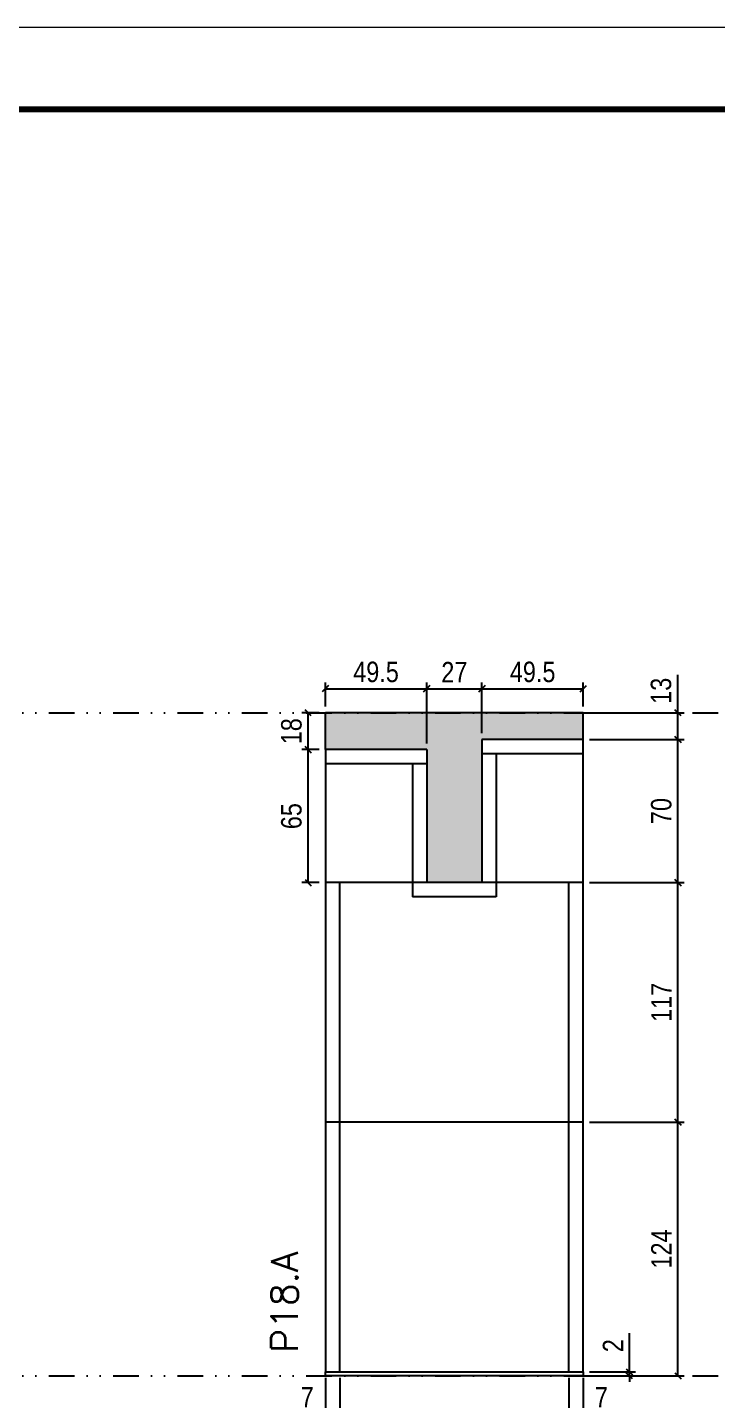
# Model space of a CAD drawing. Extents: x 13770 to 23315, y 867 to 16997.
# Drawn here: x 18036 to 18373, y 10435 to 11106 of the extents above; entities that cross this region are included whole.
import ezdxf

# ---------------------------------------------------------------- set-up
doc = ezdxf.new("R2010")
doc.units = 0
for name, pattern in [('DASHED', [0.75, 0.5, -0.25]), ('DIVIDE2', [0.625, 0.25, -0.125, 0, -0.125, 0, -0.125]), ('HIDDEN', [0.375, 0.25, -0.125])]:
    doc.linetypes.add(name, pattern=pattern)
for name, color, linetype in [('COTA', 241, 'Continuous'), ('Nível', 160, 'Continuous'), ('Painéis', 200, 'Continuous'), ('SARR_2.2x7', 40, 'Continuous'), ('Sarrafo de Pressão', 42, 'HIDDEN')]:
    doc.layers.add(name, color=color, linetype=linetype)
for name, color, linetype, lineweight in [('Folhas', 255, 'Continuous', 9), ('SARRAFO DE PRESSAO', 251, 'DASHED', 9), ('Texto Seção', 7, 'Continuous', 15)]:
    doc.layers.add(name, color=color, linetype=linetype, lineweight=lineweight)
doc.styles.add('COTA TECNICA', font='techl___.ttf', dxfattribs={"height": 10})
doc.styles.add('COTA TECNICA-50', font='techl___.ttf', dxfattribs={"height": 10})
doc.styles.add('REGUA-120', font='ROMANS.shx', dxfattribs={"height": 15})
doc.dimstyles.new('COTA PAINEL-50', dxfattribs={"dimtxt": 10, "dimasz": 3, "dimexe": 3, "dimexo": 3, "dimgap": 3, "dimtad": 1, "dimdec": 1, "dimzin": 12, "dimdsep": 46, "dimtxsty": 'COTA TECNICA-50', "dimblk1": 'OBLIQUE', "dimblk2": 'OBLIQUE', "dimsah": 1, "dimcen": 0.9, "dimclrd": 4, "dimclre": 4, "dimclrt": 240, "dimadec": 1, "dimazin": 3, "dimtfac": 1, "dimtdec": 1, "dimtmove": 0, "dimatfit": 3, "dimfxl": 1, "dimtolj": 1, "dimtzin": 12, "dimarcsym": 0})
doc.dimstyles.new('PAINEL', dxfattribs={"dimtxt": 10, "dimasz": 3, "dimexe": 3, "dimexo": 3, "dimgap": 3, "dimtad": 1, "dimdec": 1, "dimzin": 12, "dimdsep": 46, "dimtxsty": 'COTA TECNICA', "dimblk1": 'OBLIQUE', "dimblk2": 'OBLIQUE', "dimsah": 1, "dimcen": 0.9, "dimclrd": 4, "dimclre": 4, "dimclrt": 240, "dimadec": 1, "dimazin": 3, "dimtfac": 1, "dimtdec": 1, "dimtmove": 0, "dimatfit": 3, "dimfxl": 1, "dimtolj": 1, "dimtzin": 12, "dimarcsym": 0})

# ---------------------------------------------------------------- blocks, each defined once
blk = doc.blocks.new('9999999999')
at = {"layer": 'Folhas'}
blk.add_lwpolyline([(98138.98, 34190.21), (99623.98, 34190.21), (99623.98, 35240.21), (98138.98, 35240.21)], close=True, dxfattribs=at)
at = {"layer": 'Folhas', "color": 30, "const_width": 3}
blk.add_lwpolyline([(98213.98, 34230.21), (99583.98, 34230.21), (99583.98, 35200.21), (98213.98, 35200.21)], close=True, dxfattribs=at)
blk = doc.blocks.new('_Oblique')
at = {"color": 0, "linetype": 'ByBlock', "lineweight": -2}
blk.add_line((-0.5, -0.5), (0.5, 0.5), dxfattribs=at)
blk = doc.blocks.new('*D403')
at = {"layer": 'COTA', "color": 4, "lineweight": -2, "transparency": 16777216}
for p, q in [((18181.85, 10445.73), (18181.85, 10391.55)), ((18307.85, 10445.73), (18307.85, 10391.55)), ((18181.85, 10394.55), (18307.85, 10394.55))]:
    blk.add_line(p, q, dxfattribs=at)
at = {"layer": 'Defpoints', "color": 0, "transparency": 16777216}
for p in [(18181.85, 10448.73), (18307.85, 10448.73), (18307.85, 10394.55)]:
    blk.add_point(p, dxfattribs=at)
at = {"layer": 'COTA', "color": 4, "lineweight": -2, "transparency": 16777216, "xscale": 3, "yscale": 3, "zscale": 3, "rotation": 180}
blk.add_blockref('_Oblique', (18181.85, 10394.55), dxfattribs=at)
at = {"layer": 'COTA', "color": 4, "lineweight": -2, "transparency": 16777216, "xscale": 3, "yscale": 3, "zscale": 3}
blk.add_blockref('_Oblique', (18307.85, 10394.55), dxfattribs=at)
at = {"layer": 'COTA', "color": 240, "transparency": 16777216, "insert": (18244.85, 10402.65), "char_height": 10, "attachment_point": 5, "style": 'COTA TECNICA'}
blk.add_mtext('\\A1;126', dxfattribs=at)
blk = doc.blocks.new('*D404')
at = {"layer": 'COTA', "color": 4, "lineweight": -2, "transparency": 16777216}
for p, q in [((18310.85, 10570.73), (18357.09, 10570.73)), ((18354.09, 10446.73), (18354.09, 10570.73)), ((18310.85, 10446.73), (18357.09, 10446.73))]:
    blk.add_line(p, q, dxfattribs=at)
at = {"layer": 'Defpoints', "color": 0, "transparency": 16777216}
for p in [(18307.85, 10570.73), (18354.09, 10570.73), (18307.85, 10446.73)]:
    blk.add_point(p, dxfattribs=at)
at = {"layer": 'COTA', "color": 4, "lineweight": -2, "transparency": 16777216, "xscale": 3, "yscale": 3, "zscale": 3}
for p, rotation in [((18354.09, 10570.73), 90), ((18354.09, 10446.73), 270)]:
    blk.add_blockref('_Oblique', p, dxfattribs=dict(at, rotation=rotation))
at = {"layer": 'COTA', "color": 240, "transparency": 16777216, "insert": (18346.01, 10508.73), "char_height": 10, "attachment_point": 5, "rotation": 90, "style": 'COTA TECNICA-50'}
blk.add_mtext('\\A1;124', dxfattribs=at)
blk = doc.blocks.new('*D405')
at = {"layer": 'COTA', "color": 4, "lineweight": -2, "transparency": 16777216}
for p, q in [((18330.37, 10448.73), (18330.37, 10467.53)), ((18310.85, 10448.73), (18333.37, 10448.73)), ((18310.85, 10446.73), (18333.37, 10446.73)), ((18330.37, 10446.73), (18330.37, 10448.73)), ((18330.37, 10446.73), (18330.37, 10443.73))]:
    blk.add_line(p, q, dxfattribs=at)
at = {"layer": 'Defpoints', "color": 0, "transparency": 16777216}
for p in [(18307.85, 10448.73), (18307.85, 10446.73), (18330.37, 10446.73)]:
    blk.add_point(p, dxfattribs=at)
at = {"layer": 'COTA', "color": 4, "lineweight": -2, "transparency": 16777216, "xscale": 3, "yscale": 3, "zscale": 3}
for p, rotation in [((18330.37, 10448.73), 270), ((18330.37, 10446.73), 90)]:
    blk.add_blockref('_Oblique', p, dxfattribs=dict(at, rotation=rotation))
at = {"layer": 'COTA', "color": 240, "transparency": 16777216, "insert": (18322.37, 10461.47), "char_height": 10, "attachment_point": 5, "rotation": 90, "style": 'COTA TECNICA-50'}
blk.add_mtext('\\A1;2', dxfattribs=at)
blk = doc.blocks.new('*D406')
at = {"layer": 'COTA', "color": 4, "lineweight": -2, "transparency": 16777216}
for p, q in [((18181.85, 10443.73), (18181.85, 10425.22)), ((18188.85, 10445.73), (18188.85, 10425.22)), ((18181.85, 10428.22), (18167.12, 10428.22)), ((18188.85, 10428.22), (18181.85, 10428.22))]:
    blk.add_line(p, q, dxfattribs=at)
at = {"layer": 'Defpoints', "color": 0, "transparency": 16777216}
for p in [(18181.85, 10446.73), (18188.85, 10448.73), (18181.85, 10428.22)]:
    blk.add_point(p, dxfattribs=at)
at = {"layer": 'COTA', "color": 4, "lineweight": -2, "transparency": 16777216, "xscale": 3, "yscale": 3, "zscale": 3, "rotation": 180}
blk.add_blockref('_Oblique', (18181.85, 10428.22), dxfattribs=at)
at = {"layer": 'COTA', "color": 4, "lineweight": -2, "transparency": 16777216, "xscale": 3, "yscale": 3, "zscale": 3}
blk.add_blockref('_Oblique', (18188.85, 10428.22), dxfattribs=at)
at = {"layer": 'COTA', "color": 240, "transparency": 16777216, "insert": (18172.98, 10436.29), "char_height": 10, "attachment_point": 5, "style": 'COTA TECNICA-50'}
blk.add_mtext('\\A1;7', dxfattribs=at)
blk = doc.blocks.new('*D402')
at = {"layer": 'COTA', "color": 4, "lineweight": -2, "transparency": 16777216}
for p, q in [((18300.85, 10445.73), (18300.85, 10425.22)), ((18307.85, 10443.73), (18307.85, 10425.22)), ((18300.85, 10428.22), (18307.85, 10428.22)), ((18307.85, 10428.22), (18322.58, 10428.22))]:
    blk.add_line(p, q, dxfattribs=at)
at = {"layer": 'Defpoints', "color": 0, "transparency": 16777216}
for p in [(18300.85, 10448.73), (18307.85, 10446.73), (18307.85, 10428.22)]:
    blk.add_point(p, dxfattribs=at)
at = {"layer": 'COTA', "color": 4, "lineweight": -2, "transparency": 16777216, "xscale": 3, "yscale": 3, "zscale": 3, "rotation": 180}
blk.add_blockref('_Oblique', (18300.85, 10428.22), dxfattribs=at)
at = {"layer": 'COTA', "color": 4, "lineweight": -2, "transparency": 16777216, "xscale": 3, "yscale": 3, "zscale": 3}
blk.add_blockref('_Oblique', (18307.85, 10428.22), dxfattribs=at)
at = {"layer": 'COTA', "color": 240, "transparency": 16777216, "insert": (18316.71, 10436.29), "char_height": 10, "attachment_point": 5, "style": 'COTA TECNICA-50'}
blk.add_mtext('\\A1;7', dxfattribs=at)
blk = doc.blocks.new('*D848')
at = {"layer": 'COTA', "color": 4, "lineweight": -2, "transparency": 16777216}
for p, q in [((18310.85, 10687.73), (18357.09, 10687.73)), ((18354.09, 10570.73), (18354.09, 10687.73)), ((18310.85, 10570.73), (18357.09, 10570.73))]:
    blk.add_line(p, q, dxfattribs=at)
at = {"layer": 'Defpoints', "color": 0, "transparency": 16777216}
for p in [(18307.85, 10687.73), (18354.09, 10687.73), (18307.85, 10570.73)]:
    blk.add_point(p, dxfattribs=at)
at = {"layer": 'COTA', "color": 4, "lineweight": -2, "transparency": 16777216, "xscale": 3, "yscale": 3, "zscale": 3}
for p, rotation in [((18354.09, 10687.73), 90), ((18354.09, 10570.73), 270)]:
    blk.add_blockref('_Oblique', p, dxfattribs=dict(at, rotation=rotation))
at = {"layer": 'COTA', "color": 240, "transparency": 16777216, "insert": (18346.01, 10629.23), "char_height": 10, "attachment_point": 5, "rotation": 90, "style": 'COTA TECNICA'}
blk.add_mtext('\\A1;117', dxfattribs=at)
blk = doc.blocks.new('*D849')
at = {"layer": 'COTA', "color": 4, "lineweight": -2, "transparency": 16777216}
for p, q in [((18310.85, 10757.73), (18357.09, 10757.73)), ((18354.09, 10687.73), (18354.09, 10757.73)), ((18310.85, 10687.73), (18357.09, 10687.73))]:
    blk.add_line(p, q, dxfattribs=at)
at = {"layer": 'Defpoints', "color": 0, "transparency": 16777216}
for p in [(18307.85, 10757.73), (18354.09, 10757.73), (18307.85, 10687.73)]:
    blk.add_point(p, dxfattribs=at)
at = {"layer": 'COTA', "color": 4, "lineweight": -2, "transparency": 16777216, "xscale": 3, "yscale": 3, "zscale": 3}
for p, rotation in [((18354.09, 10757.73), 90), ((18354.09, 10687.73), 270)]:
    blk.add_blockref('_Oblique', p, dxfattribs=dict(at, rotation=rotation))
at = {"layer": 'COTA', "color": 240, "transparency": 16777216, "insert": (18345.98, 10722.73), "char_height": 10, "attachment_point": 5, "rotation": 90, "style": 'COTA TECNICA'}
blk.add_mtext('\\A1;70', dxfattribs=at)
blk = doc.blocks.new('*D850')
at = {"layer": 'COTA', "color": 4, "lineweight": -2, "transparency": 16777216}
for p, q in [((18178.85, 10752.73), (18170.4, 10752.73)), ((18173.4, 10687.73), (18173.4, 10752.73)), ((18178.85, 10687.73), (18170.4, 10687.73))]:
    blk.add_line(p, q, dxfattribs=at)
at = {"layer": 'Defpoints', "color": 0, "transparency": 16777216}
for p in [(18173.4, 10752.73), (18181.85, 10752.73), (18181.85, 10687.73)]:
    blk.add_point(p, dxfattribs=at)
at = {"layer": 'COTA', "color": 4, "lineweight": -2, "transparency": 16777216, "xscale": 3, "yscale": 3, "zscale": 3}
for p, rotation in [((18173.4, 10752.73), 90), ((18173.4, 10687.73), 270)]:
    blk.add_blockref('_Oblique', p, dxfattribs=dict(at, rotation=rotation))
at = {"layer": 'COTA', "color": 240, "transparency": 16777216, "insert": (18165.29, 10720.23), "char_height": 10, "attachment_point": 5, "rotation": 90, "style": 'COTA TECNICA'}
blk.add_mtext('\\A1;65', dxfattribs=at)
blk = doc.blocks.new('*D851')
at = {"layer": 'COTA', "color": 4, "lineweight": -2, "transparency": 16777216}
for p, q in [((18178.85, 10770.73), (18170.4, 10770.73)), ((18173.4, 10752.73), (18173.4, 10770.73)), ((18178.85, 10752.73), (18170.4, 10752.73))]:
    blk.add_line(p, q, dxfattribs=at)
at = {"layer": 'Defpoints', "color": 0, "transparency": 16777216}
for p in [(18173.4, 10770.73), (18181.85, 10770.73), (18181.85, 10752.73)]:
    blk.add_point(p, dxfattribs=at)
at = {"layer": 'COTA', "color": 4, "lineweight": -2, "transparency": 16777216, "xscale": 3, "yscale": 3, "zscale": 3}
for p, rotation in [((18173.4, 10770.73), 90), ((18173.4, 10752.73), 270)]:
    blk.add_blockref('_Oblique', p, dxfattribs=dict(at, rotation=rotation))
at = {"layer": 'COTA', "color": 240, "transparency": 16777216, "insert": (18165.3, 10761.73), "char_height": 10, "attachment_point": 5, "rotation": 90, "style": 'COTA TECNICA'}
blk.add_mtext('\\A1;18', dxfattribs=at)
blk = doc.blocks.new('*D852')
at = {"layer": 'COTA', "color": 4, "lineweight": -2, "transparency": 16777216}
for p, q in [((18354.09, 10770.73), (18354.09, 10789.24)), ((18310.85, 10770.73), (18357.09, 10770.73)), ((18354.09, 10757.73), (18354.09, 10770.73)), ((18310.85, 10757.73), (18357.09, 10757.73))]:
    blk.add_line(p, q, dxfattribs=at)
at = {"layer": 'Defpoints', "color": 0, "transparency": 16777216}
for p in [(18307.85, 10770.73), (18354.09, 10770.73), (18307.85, 10757.73)]:
    blk.add_point(p, dxfattribs=at)
at = {"layer": 'COTA', "color": 4, "lineweight": -2, "transparency": 16777216, "xscale": 3, "yscale": 3, "zscale": 3}
for p, rotation in [((18354.09, 10770.73), 90), ((18354.09, 10757.73), 270)]:
    blk.add_blockref('_Oblique', p, dxfattribs=dict(at, rotation=rotation))
at = {"layer": 'COTA', "color": 240, "transparency": 16777216, "insert": (18345.87, 10781.49), "char_height": 10, "attachment_point": 5, "rotation": 90, "style": 'COTA TECNICA'}
blk.add_mtext('\\A1;13', dxfattribs=at)
blk = doc.blocks.new('*D853')
at = {"layer": 'COTA', "color": 4, "lineweight": -2, "transparency": 16777216}
for p, q in [((18181.85, 10773.73), (18181.85, 10785.52)), ((18181.85, 10782.52), (18231.35, 10782.52)), ((18231.35, 10755.73), (18231.35, 10785.52))]:
    blk.add_line(p, q, dxfattribs=at)
at = {"layer": 'Defpoints', "color": 0, "transparency": 16777216}
for p in [(18231.35, 10782.52), (18181.85, 10770.73), (18231.35, 10752.73)]:
    blk.add_point(p, dxfattribs=at)
at = {"layer": 'COTA', "color": 4, "lineweight": -2, "transparency": 16777216, "xscale": 3, "yscale": 3, "zscale": 3, "rotation": 180}
blk.add_blockref('_Oblique', (18181.85, 10782.52), dxfattribs=at)
at = {"layer": 'COTA', "color": 4, "lineweight": -2, "transparency": 16777216, "xscale": 3, "yscale": 3, "zscale": 3}
blk.add_blockref('_Oblique', (18231.35, 10782.52), dxfattribs=at)
at = {"layer": 'COTA', "color": 240, "transparency": 16777216, "insert": (18206.6, 10790.66), "char_height": 10, "attachment_point": 5, "style": 'COTA TECNICA'}
blk.add_mtext('\\A1;49.5', dxfattribs=at)
blk = doc.blocks.new('*D854')
at = {"layer": 'COTA', "color": 4, "lineweight": -2, "transparency": 16777216}
for p, q in [((18231.35, 10755.73), (18231.35, 10785.52)), ((18231.35, 10782.52), (18258.35, 10782.52)), ((18258.35, 10760.73), (18258.35, 10785.52))]:
    blk.add_line(p, q, dxfattribs=at)
at = {"layer": 'Defpoints', "color": 0, "transparency": 16777216}
for p in [(18258.35, 10782.52), (18258.35, 10757.73), (18231.35, 10752.73)]:
    blk.add_point(p, dxfattribs=at)
at = {"layer": 'COTA', "color": 4, "lineweight": -2, "transparency": 16777216, "xscale": 3, "yscale": 3, "zscale": 3, "rotation": 180}
blk.add_blockref('_Oblique', (18231.35, 10782.52), dxfattribs=at)
at = {"layer": 'COTA', "color": 4, "lineweight": -2, "transparency": 16777216, "xscale": 3, "yscale": 3, "zscale": 3}
blk.add_blockref('_Oblique', (18258.35, 10782.52), dxfattribs=at)
at = {"layer": 'COTA', "color": 240, "transparency": 16777216, "insert": (18244.85, 10790.59), "char_height": 10, "attachment_point": 5, "style": 'COTA TECNICA'}
blk.add_mtext('\\A1;27', dxfattribs=at)
blk = doc.blocks.new('*D855')
at = {"layer": 'COTA', "color": 4, "lineweight": -2, "transparency": 16777216}
for p, q in [((18258.35, 10760.73), (18258.35, 10785.52)), ((18258.35, 10782.52), (18307.85, 10782.52)), ((18307.85, 10773.73), (18307.85, 10785.52))]:
    blk.add_line(p, q, dxfattribs=at)
at = {"layer": 'Defpoints', "color": 0, "transparency": 16777216}
for p in [(18307.85, 10782.52), (18307.85, 10770.73), (18258.35, 10757.73)]:
    blk.add_point(p, dxfattribs=at)
at = {"layer": 'COTA', "color": 4, "lineweight": -2, "transparency": 16777216, "xscale": 3, "yscale": 3, "zscale": 3, "rotation": 180}
blk.add_blockref('_Oblique', (18258.35, 10782.52), dxfattribs=at)
at = {"layer": 'COTA', "color": 4, "lineweight": -2, "transparency": 16777216, "xscale": 3, "yscale": 3, "zscale": 3}
blk.add_blockref('_Oblique', (18307.85, 10782.52), dxfattribs=at)
at = {"layer": 'COTA', "color": 240, "transparency": 16777216, "insert": (18283.1, 10790.66), "char_height": 10, "attachment_point": 5, "style": 'COTA TECNICA'}
blk.add_mtext('\\A1;49.5', dxfattribs=at)

msp = doc.modelspace()

# ---------------------------------------------------------------- hatches: boundary and pattern name
at = {"layer": 'COTA'}
h = msp.add_hatch(dxfattribs=at)
h.set_pattern_fill('AR-CONC', color=256, scale=0.03)
h.set_pattern_definition([(50, (-54.1173, 0), (5.4655401, -0.4781726), [0.5715, -6.2865]), (355, (-54.1173, 0), (-1.0573026, 5.7317054), [0.4572, -5.0292175]), (100.451445, (-53.662, -0.04), (4.4082374, 5.2535326), [0.4857003, -5.3427073]), (46.1842, (-54.117, 1.524), (8.1323712, -1.2612698), [0.85725, -9.42975]), (96.635558, (-53.44, 1.419), (7.122124, 7.4227837), [0.7285507, -8.0140682]), (351.18415, (-54.117, 1.524), (7.122124, 7.4227837), [0.685799, -7.543792]), (21, (-53.3553, 1.143), (4.5484317, -3.0679559), [0.5715, -6.2865]), (326, (-53.3553, 1.143), (1.8540609, 5.525639), [0.4572, -5.0292]), (71.451445, (-52.9763, 0.8873), (6.4024926, 2.4576831), [0.4857003, -5.3426981]), (37.5, (-54.1173, 0), (0.0926581, 2.53665117), [0, -4.96824, 0, -5.1054, 0, -5.04825]), (7.5, (-54.1173, 0), (2.00458988, 3.00541724), [0, -2.91084, 0, -4.85394, 0, -1.92405]), (327.5, (-55.8166, 0), (4.06771786, -0.17186232), [0, -1.905, 0, -5.9436, 0, -7.8867]), (317.5, (-56.5786, 0), (4.44387544, 0.76279473), [0, -2.4765, 0, -3.94716, 0, -5.6007])])
h.paths.add_polyline_path([(18231.35, 10687.73), (18258.35, 10687.73), (18258.35, 10757.73), (18307.85, 10757.73), (18307.85, 10770.73), (18181.85, 10770.73), (18181.85, 10752.73), (18231.35, 10752.73)])

# ---------------------------------------------------------------- linework, layer by layer
for p, q in [((18307.85, 10770.73), (18181.85, 10770.73)), ((18181.85, 10752.73), (18181.85, 10770.73)), ((18307.85, 10757.73), (18307.85, 10770.73)), ((18224.35, 10687.73), (18224.35, 10680.73)), ((18265.35, 10687.73), (18265.35, 10680.73))]:
    msp.add_line(p, q, dxfattribs=at)
at = {"layer": 'Nível', "color": 4, "linetype": 'DIVIDE2', "ltscale": 50}
for p, q in [((13769.54, 10770.73), (21112.79, 10770.73)), ((13769.54, 10446.73), (21112.79, 10446.73))]:
    msp.add_line(p, q, dxfattribs=at)
at = {"layer": 'Painéis'}
for p, q in [((18258.35, 10757.73), (18258.35, 10687.73)), ((18307.85, 10757.73), (18258.35, 10757.73)), ((18307.85, 10448.73), (18307.85, 10757.73)), ((18181.85, 10752.73), (18181.85, 10448.73)), ((18231.35, 10752.73), (18181.85, 10752.73)), ((18231.35, 10752.73), (18231.35, 10687.73)), ((18307.85, 10687.73), (18181.85, 10687.73)), ((18307.85, 10570.73), (18181.85, 10570.73)), ((18181.85, 10448.73), (18307.85, 10448.73))]:
    msp.add_line(p, q, dxfattribs=at)
msp.add_lwpolyline([(18181.85, 10448.73), (18307.85, 10448.73), (18307.85, 10446.73), (18181.85, 10446.73)], close=True, dxfattribs=at)
at = {"layer": 'SARR_2.2x7'}
for p, q in [((18307.85, 10750.73), (18258.35, 10750.73)), ((18265.35, 10750.73), (18265.35, 10687.73)), ((18231.35, 10745.73), (18181.85, 10745.73)), ((18224.35, 10745.73), (18224.35, 10687.73)), ((18265.35, 10680.73), (18224.35, 10680.73))]:
    msp.add_line(p, q, dxfattribs=at)
at = {"layer": 'Sarrafo de Pressão'}
for p, q in [((18188.85, 10570.73), (18188.85, 10687.73)), ((18300.85, 10570.73), (18300.85, 10687.73)), ((18188.85, 10448.73), (18188.85, 10570.73)), ((18300.85, 10448.73), (18300.85, 10570.73))]:
    msp.add_line(p, q, dxfattribs=at)

# ---------------------------------------------------------------- block references
at = {"layer": 'SARRAFO DE PRESSAO', "color": 6, "linetype": 'ByBlock'}
msp.add_blockref('9999999999', (-80569.48, -24134.56), dxfattribs=at)

# ---------------------------------------------------------------- texts
at = {"layer": 'Texto Seção', "insert": (18168.38, 10457.98), "char_height": 13, "width": 285.3299, "attachment_point": 7, "rotation": 90, "style": 'REGUA-120'}
msp.add_mtext('\\pxt2;P18.A', dxfattribs=at)

# ---------------------------------------------------------------- dimensions: what is measured, and where the dimension line sits
at = {"layer": 'COTA'}
for base, p1, p2, dimstyle, picture, middle in [((18231.35, 10782.52), (18181.85, 10770.73), (18231.35, 10752.73), 'PAINEL', '*D853', (18206.6, 10790.66)), ((18307.85, 10428.22), (18300.85, 10448.73), (18307.85, 10446.73), 'COTA PAINEL-50', '*D402', (18316.71, 10436.29))]:
    dim = msp.add_linear_dim(base=base, p1=p1, p2=p2, dimstyle=dimstyle, dxfattribs=at)
    dim.commit()
    dim.dimension.update_dxf_attribs({"geometry": picture, "text_midpoint": middle})
for base, p1, p2, override, picture, middle in [((18258.35, 10782.52), (18231.35, 10752.73), (18258.35, 10757.73), {"dimtmove": 1}, '*D854', (18244.85, 10790.59)), ((18307.85, 10782.52), (18258.35, 10757.73), (18307.85, 10770.73), {"dimtmove": 1}, '*D855', (18283.1, 10790.66)), ((18307.85, 10394.55), (18181.85, 10448.73), (18307.85, 10448.73), {"dimarcsym": 2}, '*D403', (18244.85, 10402.65))]:
    dim = msp.add_linear_dim(base=base, p1=p1, p2=p2, dimstyle='PAINEL', override=override, dxfattribs=at)
    dim.commit()
    dim.dimension.update_dxf_attribs({"geometry": picture, "text_midpoint": middle})
for base, p1, p2, angle, dimstyle, picture, middle in [((18354.09, 10770.73), (18307.85, 10757.73), (18307.85, 10770.73), 90, 'PAINEL', '*D852', (18345.87, 10781.49)), ((18173.4, 10770.73), (18181.85, 10752.73), (18181.85, 10770.73), 90, 'PAINEL', '*D851', (18165.3, 10761.73)), ((18173.4, 10752.73), (18181.85, 10687.73), (18181.85, 10752.73), 90, 'PAINEL', '*D850', (18165.29, 10720.23)), ((18354.09, 10687.73), (18307.85, 10570.73), (18307.85, 10687.73), 90, 'PAINEL', '*D848', (18346.01, 10629.23)), ((18354.09, 10570.73), (18307.85, 10446.73), (18307.85, 10570.73), 90, 'COTA PAINEL-50', '*D404', (18346.01, 10508.73)), ((18181.85, 10428.22), (18188.85, 10448.73), (18181.85, 10446.73), 180, 'COTA PAINEL-50', '*D406', (18172.98, 10436.29))]:
    dim = msp.add_linear_dim(base=base, p1=p1, p2=p2, angle=angle, dimstyle=dimstyle, dxfattribs=at)
    dim.commit()
    dim.dimension.update_dxf_attribs({"geometry": picture, "text_midpoint": middle})
dim = msp.add_linear_dim(base=(18354.09, 10757.73), p1=(18307.85, 10687.73), p2=(18307.85, 10757.73), angle=90, dimstyle='PAINEL', override={"dimtmove": 1}, dxfattribs=at)
dim.commit()
dim.dimension.update_dxf_attribs({"geometry": '*D849', "text_midpoint": (18345.98, 10722.73)})
dim = msp.add_linear_dim(base=(18330.37, 10446.73), p1=(18307.85, 10448.73), p2=(18307.85, 10446.73), angle=90, dimstyle='COTA PAINEL-50', dxfattribs=at)
dim.commit()
dim.dimension.update_dxf_attribs({"geometry": '*D405', "text_midpoint": (18330.37, 10461.47), "dimtype": 160})

doc.saveas('drawing.dxf')
